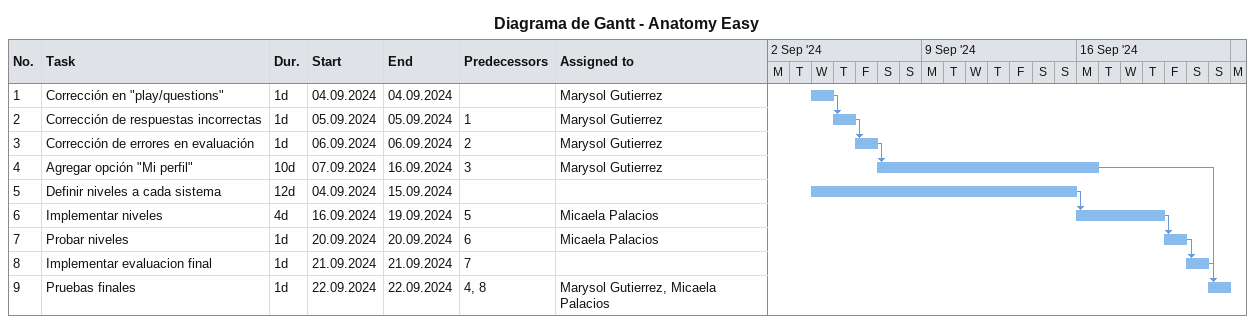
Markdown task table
Diagrama de Gantt - Anatomy Easy

| ID | Task | Duration | Start | Finish | Predecessors | Resources |
|---|---|---|---|---|---|---|
| 1 | Corrección en "play/questions" | 1d | 2024-09-04 | 2024-09-04 |  | Marysol Gutierrez |
| 2 | Corrección de respuestas incorrectas | 1d | 2024-09-05 | 2024-09-05 | 1 | Marysol Gutierrez |
| 3 | Corrección de errores en evaluación | 1d | 2024-09-06 | 2024-09-06 | 2 | Marysol Gutierrez |
| 4 | Agregar opción "Mi perfil" | 10d | 2024-09-07 | 2024-09-16 | 3 | Marysol Gutierrez |
| 5 | Definir niveles a cada sistema | 12d | 2024-09-04 | 2024-09-15 |  |  |
| 6 | Implementar niveles | 4d | 2024-09-16 | 2024-09-19 | 5 | Micaela Palacios |
| 7 | Probar niveles | 1d | 2024-09-20 | 2024-09-20 | 6 | Micaela Palacios |
| 8 | Implementar evaluacion final | 1d | 2024-09-21 | 2024-09-21 | 7 |  |
| 9 | Pruebas finales | 1d | 2024-09-22 | 2024-09-22 | 4, 8 | Marysol Gutierrez, Micaela Palacios |
